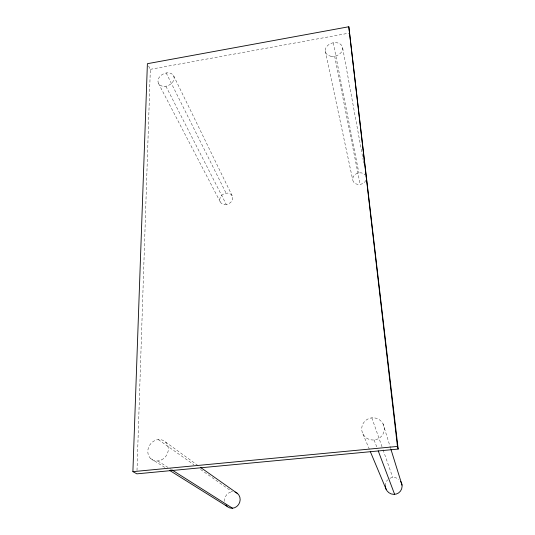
<?xml version="1.0" encoding="UTF-8"?>
<svg xmlns="http://www.w3.org/2000/svg" width="535" height="535" viewBox="0 0 535 535"><rect width="100%" height="100%" fill="white"/><g stroke="black" fill="none" stroke-linecap="round" stroke-linejoin="round"><path stroke-width="0.4" stroke-dasharray="2.67 2.01" d="M137 470.506L150.335 69.329L148.496 65.812M150.335 69.329L349.857 32.996M150.609 458.535L164.76 467.363M157.825 460.983L169.167 468.158M169.822 468.573L171.233 469.469M158.286 439.589L193.891 464.734M200.545 469.436L232.183 491.779M165.455 441.963L198.418 465.871M158.46 83.353L220.213 201.842M165.904 86.229L226.318 204.551M166.191 72.954L226.084 193.162M173.634 75.769L232.183 195.823M362.931 433.952L369.324 449.206M374.112 439.971L377.442 448.791M371.838 417.855L382.017 446.865M383.08 449.888L392.764 477.474M383.007 423.733L390.751 448.711M325.26 51.019L352.679 179.66M334.642 56.222L360.175 184.428M333.258 42.767L358.885 172.872M342.661 47.896L363.118 159.677M363.265 160.493L363.86 163.75M365.933 180.362A6.948 5.798 -13.9 0 1 355.735 183.793A6.948 5.798 -13.9 0 1 354.698 174.838A6.948 5.798 -13.9 0 1 365.318 175.052M224.613 501.375A8.353 7.691 -66.3 0 1 232.885 491.745M385.32 485.84A8.547 8.319 54.4 0 1 387.735 479.808M389.774 478.33A8.547 8.319 54.4 0 1 398.923 479.4M330.978 56.255A8.874 6.714 -16 0 0 342.56 47.301A8.874 6.714 -16 0 0 328.356 44.92A8.874 6.714 -16 0 0 330.978 56.255M163.998 86.376A8.48 6.313 -26.2 0 0 173.875 76.338A8.48 6.313 -26.2 0 0 160.306 76.05A8.48 6.313 -26.2 0 0 163.998 86.376M224.78 204.617A6.701 5.531 -26.5 0 0 232.404 196.318A6.701 5.531 -26.5 0 0 221.45 195.623A6.701 5.531 -26.5 0 0 224.78 204.617M161.583 459.886A11.155 9.831 -55.5 0 0 164.686 441.308A11.155 9.831 -55.5 0 0 147.961 449.667A11.155 9.831 -55.5 0 0 161.583 459.886M366.622 438.085A11.302 11.115 0 0 0 384.27 429.759A11.302 11.115 0 0 0 368.113 418.892A11.302 11.115 0 0 0 366.622 438.085"/><path stroke-width="0.8" d="M132.894 471.649L147.392 63.698L348.813 26.75L398.174 449.072L136.886 473.843L132.894 471.649L397.452 446.417L398.174 449.072M169.715 470.452L226.947 506.27M171.936 469.911L232.524 508.223M237.741 493.678L200.431 467.336M370.287 451.5L386.283 489.659M378.225 450.865L394.636 494.353M390.991 449.487L402.053 485.145M348.813 26.75L397.452 446.417M366.154 176.55A6.948 5.798 -13.9 0 1 366.401 178.657M235.059 492.093A8.353 7.691 -66.3 0 1 238.516 504.672A8.353 7.691 -66.3 0 1 225.91 505.04M400.675 481.353A8.547 8.319 54.4 0 1 396.241 494.052A8.547 8.319 54.4 0 1 385.32 485.84"/></g></svg>
